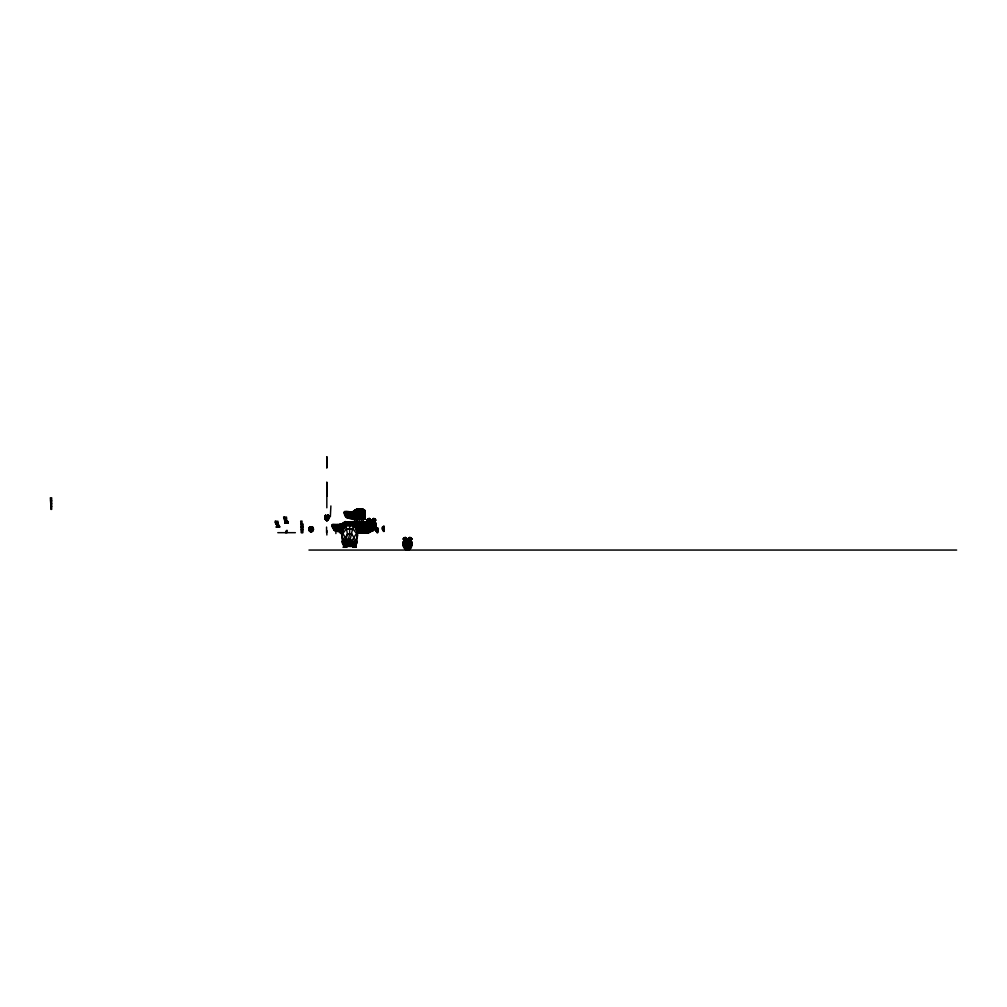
<?xml version="1.0" encoding="UTF-8"?>
<svg xmlns="http://www.w3.org/2000/svg" width="1007" height="1007" viewBox="0 0 1007 1007"><rect width="100%" height="100%" fill="white"/><g stroke="black" fill="none" stroke-linecap="round" stroke-linejoin="round"><path stroke-width="1.5" d="M325.613 516.163C325.06 514.955 325.261 515.647 326.356 516.528L325.714 518.706L328.03 518.655L327.086 520.657L328.848 517.661L328.194 519.788L326.331 520.518C323.436 517.711 327.665 512.236 324.934 518.479C328.005 524.496 325.513 513.646 326.608 519.927M326.356 517.472L326.369 515.823M328.496 515.823C328.408 515.257 325.903 515.71 325.626 516.49L324.946 517.308L328.534 517.384L327.313 515.735L327.879 515.156L328.76 515.936L325.374 516.39L325.928 515.836L325.437 517.082L328.634 516.969L326.86 515.785L326.86 520.657L326.369 520.166M326.847 494.236C326.923 503.311 326.709 469.363 326.897 489.503M326.897 459.582L326.847 456.951L326.822 467.827L326.91 462.238L326.897 463.258M327.363 517.447C327.061 513.18 330.535 519.688 327.627 519.536C325.5 517.56 329.541 517.095 327.124 520.153C329.453 518.668 325.198 518.907 325.538 518.794C328.081 522.646 323.801 518.341 325.475 517.233M343.953 524.408L343.739 527.076L343.702 524.42M344.407 525.377L344.407 524.571M345.363 525.679L345.363 524.886L345.351 526.585L345.376 521.488L345.451 525.226M364.949 513.331L344.293 513.318C344.457 506.773 345.879 520.858 344.293 513.318C343.853 509.429 350.222 512.664 352.588 511.757C356 508.976 361.11 507.402 364.949 510.423L364.949 519.033C358.819 520.443 350.235 520.355 345.514 516.075L345.351 511.556M364.949 517.095L346.068 517.095L346.068 511.707M346.798 515.206L346.798 511.707M347.868 515.206L347.868 511.707M348.9 518.391L348.9 514.225M348.9 515.206L348.9 511.707M349.102 522.104L345.325 521.802L340.316 524.609L332.549 524.408L331.932 525.377L332.839 528.058L344.218 528.058M350.046 515.206L350.046 511.757L354.854 511.757L354.854 510.423L356.503 509.252L363.061 509.252L363.061 510.423M352.588 511.757L352.588 519.033L364.949 519.033L364.949 511.757L351.33 511.82L351.33 518.164M354.174 521.802L357.724 522.104L354.854 522.104L355.949 521.802M356.415 510.499L354.854 510.423L354.854 519.826L354.854 519.033M355.735 525.377L355.735 521.802L355.735 524.609M356.239 521.802L358.354 522.104M357.598 509.252L356.503 509.252L356.503 519.826L356.503 519.033M356.667 522.104L352.74 524.169M353.444 525.377L357.321 521.815L363.917 522.104M359.386 519.046L359.386 519.826L359.373 508.963L357.598 508.95L357.598 519.813L357.598 519.033M358.454 521.802L358.454 525.364L358.454 521.802L357.359 522.104M358.933 528.927L358.933 527.076M359.361 522.104L359.361 525.377L359.361 522.104L355.446 524.609L355.408 528.058L375.359 527.995L376.001 524.232L374.868 521.336L373.37 519.876L369.607 519.977L370.979 519.864C376.87 519.197 377.197 528.662 372.64 530.827L369.859 530.11L366.976 525.125L367.203 523.25L371.482 523.426M359.726 522.104L362.23 521.802M360.456 521.802L360.582 526.17M360.582 528.058L360.582 527.076M364.949 519.033L363.061 519.826L363.061 509.252L361.375 508.963L361.375 519.826L361.375 519.046M361.677 526.17L361.677 521.802L356.667 524.609L354.174 524.672M363.464 527.303L363.464 532.665L363.464 521.802L363.464 524.609M352.979 525.377L367.14 525.188L367.14 532.678L369.028 531.897L369.028 528.058L369.028 531.029L363.917 531.029L363.917 528.939M364.232 521.815L365.919 522.104M365.453 521.815L365.453 532.678L365.453 521.802L367.14 522.104L367.14 524.609L352.74 524.609L351.581 523.627L347.805 523.678L346.32 525.1L345.678 524.005L347.365 522.369L348.661 523.665L346.861 524.433L346.093 522.948L345.993 524.206M363.917 532.678L363.917 531.897L363.917 532.678L365.805 531.897L365.805 528.927L365.919 532.678L367.807 531.897L367.19 525.226L375.989 525.125L374.176 525.453L374.138 526.611M367.14 531.885L367.14 531.029M367.14 524.609L367.14 522.104L344.243 522.104L344.205 525.377M368.638 528.058L368.638 532.678L370.526 531.897L370.526 529.946L370.526 531.885L368.638 532.678L356.692 532.678L360.242 532.678L360.242 531.897L360.242 532.665M370.991 523.665C373.559 534.881 367.87 530.878 369.229 523.753M370.991 522.91C372.074 516.943 366.208 521.827 367.97 524.471L376.001 524.232L374.73 524.055L373.37 519.876L369.116 520.166M370.979 530.651L371.004 530.324M371.482 519.864C375.586 518.63 377.411 528.209 372.011 530.966L371.986 519.864L372.011 521.576M407.017 544.56C406.362 534.931 408.691 554.769 405.884 548.4L403.618 546.99L403.555 541.489M408.049 541.049C407.734 543.642 414.909 540.507 408.099 541.489C409.182 562.787 404.915 537.876 409.459 538.871C413.021 541.351 412.518 547.468 408.704 549.822L408.049 550.049L410.063 546.31L408.049 546.31L408.049 544.447L408.049 546.31M408.062 539.337C412.467 538.242 412.92 547.909 408.666 549.646C400.761 550.98 402.762 534.629 409.031 539.412M406.966 543.944L406.966 543.063L408.087 543.944L408.036 546.411M408.049 550.049L411.284 546.159L411.511 541.489M327.388 520.518C331.139 516.44 322.164 522.218 326.583 517.233C324.481 518.454 328.345 516.868 327.917 517.875C327.048 513.948 324.04 520.002 327.124 520.153M325.538 518.794C327.514 523.464 324.695 512.349 328.106 516.49L328.194 518.794M326.885 488.332L326.809 485.45L326.885 494.852M326.822 485.45L326.834 493.367M326.822 461.319L326.822 460.539M406.979 549.646L406.979 548.865L407.004 549.973L404.462 548.072L405.292 547.896L406.287 549.734L405.909 548.752M408.099 549.646L409.736 548.928L408.766 549.734C410.239 549.495 415.249 541.602 408.036 543.654M408.074 541.225C407.457 541.099 397.689 542.421 407.004 542.748L403.341 542.534C402.787 545.139 403.82 549.281 407.017 549.318M326.872 515.735L326.041 515.785M326.822 491.781L326.834 492.599M326.822 489.843L326.834 490.711M345.401 522.041L345.388 525.377M406.954 547.896L407.017 546.411M406.979 549.721L406.979 538.858L405.607 538.871C402.662 540.696 404.411 541.892 403.983 544.372M408.036 545.542L408.087 543.956L406.979 543.944M371.004 529.43L371.017 527.416M372.024 529.43L372.024 528.373M374.73 524.055L374.277 527.819L372.565 530.639C366.045 531.608 367.417 523.413 367.467 520.128L369.091 518.529L370.45 519.864L368.096 521.336L374.868 521.336L375.498 520.128L373.874 518.529L372.514 519.864L373.547 520.015C378.695 522.23 369.116 537.574 374.038 527.303L375.674 526.976L374.503 526.799M403.341 542.534L404.109 540.331L406.463 538.871L405.104 537.524L403.467 539.123C403.807 541.275 413.462 541.086 409.635 539.009L408.603 538.871L409.887 537.524L411.586 539.123C409.106 541.628 412.467 546.008 409.157 548.752M326.054 519.499C323.889 517.447 331.681 519.423 326.255 517.157C324.997 519.134 327.338 522.482 325.702 518.63M326.809 488.911L326.86 491.215L326.822 488.496M326.86 520.09L326.86 519.65M327.086 520.619L328.345 518.97L328.282 517.082M327.59 520.267L325.916 520.166M327.363 516.528L327.841 518.832L328.697 517.346M370.991 526.434L371.004 525.453L371.004 527.303L370.979 526.107M372.011 526.434L372.024 525.453L372.024 527.303L371.998 526.107M373.61 520.078L375.561 525.037L374.982 527.907L372.691 530.727L375.359 527.995L374.277 527.819M405.292 547.896L404.449 545.807C402.322 545.114 404.638 547.367 407.004 549.973L406.287 549.256M407.004 545.429L407.004 544.447L407.017 546.31L407.004 545.303M326.293 517.22L325.727 518.366L324.971 518.089M326.13 515.823C323.927 516.276 325.991 521.299 325.916 519.448L327.804 519.448L327.401 520.304L328.018 518.265M326.86 464.089L326.86 462.226L326.897 464.101M326.86 519.562L326.86 519.209M327.338 520.481L328.093 519.234M371.986 529.858L372.024 530.903L372.011 522.91M309.728 527.152C305.436 532.59 316.79 532.401 312.472 527.152M326.809 458.424L326.834 457.254M406.979 539.085L406.979 540.193M327.766 519.486C326.432 517.988 328.634 516.062 327.111 519.927M356.705 540.394C358.542 534.339 357.472 523.917 349.668 523.25L349.656 534.188M327.98 518.328L327.577 519.952M353.205 547.279L352.865 544.472L356.919 538.179L357.07 529.783L352.412 523.753C340.882 520.921 340.202 538.959 344.293 547.279M408.062 539.173L409.937 539.16M311.566 531.809C318.426 526.309 303.774 526.309 310.647 531.809M50.929 506.445L50.828 509.378L51.672 509.378L51.672 497.785L50.35 497.785L50.929 506.445L51.672 506.445M300.917 524.081L301.181 532.678L302.88 532.678L303.145 524.081L300.917 524.081L300.703 521.097L302.024 521.097L302.024 532.678M353.356 525.805L352.752 524.534L353.998 524.357L353.709 523.502L351.984 522.306L351.745 523.489L353.759 526.283L352.098 523.489L347.251 523.489L352.098 523.489L353.885 526.409L355.886 527.681M310.773 531.255L310.873 526.976L311.427 531.255M330.346 516.792L330.888 505.942M352.412 523.753L346.912 523.753L345.955 525.604L347.428 534.188L345.313 537.65L345.099 542.886L347.264 545.177L349.807 545.177L350.461 543.428L349.706 541.489L353.356 525.604L345.955 525.604L342.254 529.783L342.405 538.179L345.011 541.502L345.716 544.246L347.944 546.36L351.38 546.36L355.068 542.458M368.675 522.205L369.632 521.198M411.662 544.044L408.087 543.944M369.418 520.015L369.166 518.529L367.177 520.317L368.411 520.191L367.454 519.335L369.091 518.529L370.01 518.983L368.814 518.718L369.141 519.448M405.431 539.009L405.179 537.524L406.022 537.99L404.827 537.725L405.431 538.254C402.196 540.633 403.769 536.643 404.65 539.84M368.26 521.437L368.663 527.819L370.387 530.651L367.97 527.907L367.203 523.25M408.074 548.928L409.194 549.167L410.906 546.222M408.036 547.43L408.087 545.907M347.352 523.615L345.401 524.458L347.365 522.369L347.327 523.967L352.06 523.904L352.941 525.591M408.087 540.193L408.087 539.085L405.129 539.173M408.036 542.861L411.939 542.433L411.473 544.296M408.074 546.99L411.448 546.99L409.572 547.38M326.822 487.526L326.847 483.65M326.142 519.952L325.865 517.447M326.897 492.574L326.897 493.354M328.584 518.127L327.602 515.823M405.343 539.085L404.449 545.807M375.359 527.995L373.559 528.373L374.163 526.434L375.888 526.107L374.654 525.931M278.712 527.039L279.077 525.528L279.631 527.039L276.333 527.039L277.982 524.987L279.077 525.528L279.077 527.039L277.982 525.113L276.333 527.039M287.234 522.872L287.599 521.362L288.166 522.872L284.868 522.872L285.422 521.362L284.213 517.082M345.741 547.279L346.446 544.472L343.198 544.472L342.367 542.937L342.103 541.502L343.714 539.84L342.72 541.502M355.03 547.279L356.604 541.502L355.609 539.84L357.221 541.502L355.395 547.279L354.892 545.844L355.949 547.279L352.651 547.279L354.3 545.228L352.651 547.279L353.356 545.744L353.721 547.279M357.221 541.502L354.3 541.502L350.461 543.428L345.099 542.886L347.428 534.188L351.896 534.188L353.998 537.65L354.3 547.342M367.19 524.345L367.542 522.482M327.942 516.314C332.272 516.377 322.832 520.707 325.79 516.314M352.06 522.495L351.153 522.872L353.709 523.904L353.268 522.86L353.998 524.357L351.984 522.306L350.713 523.627L351.745 523.489L353.092 525.012L353.432 523.048L351.153 522.872L352.035 523.552M325.916 518.391L327.942 517.85M349.656 533.672L348.535 538.896L348.535 545.668L351.38 546.36L349.807 545.177L353.595 544.246L354.3 541.502M276.812 527.039L277.982 525.113L279.077 525.528M285.057 522.872L286.517 520.959L287.964 522.872L286.781 522.155L285.057 522.872L286.517 520.959L287.675 522.872L287.599 521.362L286.517 520.858L288.128 522.872L287.889 522.104L285.497 522.142L285.346 522.872L283.596 517.082L286.517 517.082L286.517 522.872M343.853 547.279L344.004 546.562L346.383 546.511L346.635 547.279L343.362 547.279L344.067 545.744L343.362 547.279M353.13 547.279L353.721 545.844M328.068 516.125C329.453 516.113 326.872 514.514 328.219 515.886L327.917 515.156M347.944 523.363L347.289 522.557L345.942 523.149L345.401 524.458M375.183 520.053C375.85 518.076 374.189 520.984 372.955 518.983L375.51 519.322L375.787 520.317L374.554 520.178M410.642 539.186L411.876 539.324L411.158 538.141C412.694 539.752 410.869 538.242 409.043 537.99L409.962 537.524L411.599 538.33L411.271 539.06M325.437 517.082L326.142 520.267M327.992 518.366C322.655 517.925 330.409 516.881 327.111 519.65M371.52 525.566L368.852 525.516L369.544 523.816L369.078 524.66M367.479 524.42L368.486 521.513L374.516 521.513M376.983 527.794L377.638 527.794C378.934 540.57 373.635 524.987 377.134 529.027M383.428 526.371L384.07 526.371C385.379 539.16 380.08 523.577 383.566 527.605M404.487 540.507C403.152 543.956 403.115 545.026 404.21 543.063L402.976 543.239L403.983 543.465M343.16 528.058L343.16 524.42L342.946 525.377C343.223 522.948 346.118 525.213 344.658 527.076L332.335 527.076L332.335 524.571M325.702 515.232L324.984 515.936L325.84 515.559M374.327 520.846L375.07 519.146L373.798 518.529L373.547 520.015M410.415 539.84L411.158 538.141M374.742 522.91C379.06 522.016 363.338 523.212 368.549 522.495L369.594 519.876M352.538 524.357L353.268 522.86M342.732 531.029C334.614 527.781 343.4 516.742 341.7 531.243L342.858 531.243L342.758 528.927M342.758 524.71L342.544 525.377L342.581 524.609M284.893 522.872L285.573 521.324M356.377 538.644L357.586 534.944M409.635 539.009L409.962 537.524L409.912 538.443M277.982 527.102L277.982 521.261L275.075 521.261L275.339 522.696L276.887 525.528L277.982 525.037L279.43 527.039L278.259 526.334L276.535 527.039L277.038 525.604L275.691 521.261M343.563 547.279L345.011 545.366L346.471 547.279L345.288 546.574L343.563 547.279L345.011 545.366L346.471 547.279M356.126 544.472L352.488 544.472L353.356 545.844L355.257 545.844L355.748 547.279L354.577 546.574L352.853 547.279L352.865 544.472L354.3 542.937L356.956 542.937M373.849 520.166L369.33 520.09L366.976 525.125M347.289 522.557L347.616 523.162L347.289 522.557L345.665 523.602L346.32 525.1L347.541 523.476L352.123 524.005L349.668 523.25M367.114 523.426L367.832 522.583M311.239 531.457L312.044 530.16L311.591 530.601M311.918 530.601L312.094 530.16M373.358 528.423L374.176 526.548L367.14 526.006M285.485 532.678L286.957 530.261L286.957 532.678M276.535 527.039L277.982 525.138L279.43 527.039M352.853 547.279L354.3 545.366L355.748 547.279M342.153 533.962L342.997 532.011M368.638 520.846L367.895 519.146L367.177 520.317L367.454 519.335M373.874 518.529L373.547 519.247L373.798 518.529L374.906 519.851L375.233 519.134M373.824 519.448L374.151 518.718C370.463 518.995 378.217 520.946 374.617 519.826M403.467 539.123L403.908 538.141L404.361 538.833M409.887 537.524L409.572 538.204L409.962 537.524L410.994 538.858M327.904 515.559L328.76 515.936M345.439 526.409L347.251 523.489M372.64 530.827L370.349 530.827L370.991 530.903L367.58 525.302L375.422 525.302M408.666 549.318L408.049 549.91L410.604 548.072L409.773 547.896M352.853 526.006L353.331 525.239M373.798 523.753L373.71 525.906M373.962 524.66L374.088 525.792L373.496 523.816M346.169 529.178L342.871 533.446L345.313 537.65L345.325 541.074L347.377 541.489L351.745 541.074L356.44 533.446L353.155 529.178L346.169 529.178L353.155 529.178M325.097 515.508L326.104 515.433M367.731 519.134L368.058 519.864L369.166 518.529L369.418 519.247L367.467 520.128L368.348 519.826M405.104 537.524L403.467 538.33L404.424 539.186L403.19 539.324L405.179 537.524L406.022 537.99L405.141 538.443L404.827 537.725M343.777 524.571L346.408 524.609L337.207 524.71L338.868 529.946L341.7 531.243M340.391 525.377L339.85 524.534L340.404 528.058M340.769 524.408L340.24 526.17L342.758 530.613M341.172 524.408L340.555 525.377L341.461 528.058M345.678 524.408L345.149 526.17L345.2 524.571M352.765 524.559L353.709 523.502M346.446 544.472L344.746 546.021L343.198 544.472M373.043 529.758L373.66 529.934L369.896 529.758M325.752 518.819L326.633 519.209M328.634 515.508L327.64 515.446M325.953 515.471L325.097 515.848M369.418 519.247L370.01 518.983L369.091 518.529M405.242 539.261L406.992 539.337M345.942 523.149L346.27 523.753L347.679 522.91M326.583 518.026L325.903 518.832L326.696 518.391M373.66 528.889L374.516 529.065L373.144 529.455M368.084 522.016L350.398 521.802L347.654 523.275L349.215 523.35M348.472 524.169L352.463 521.802L352.463 523.275L349.303 523.275M348.888 524.169L352.891 521.802L352.891 523.275L356.73 523.275M349.542 524.169L353.948 521.802L353.948 525.377M349.958 524.169L352.865 522.104M354.854 510.423L353.595 511.304L353.595 519.033M410.315 547.984L408.099 547.984L409.169 548.45L408.036 548.991L409.736 548.928M405.393 539.337L406.035 539.412M345.678 524.005L346.559 523.539M344.067 545.844L346.106 545.769L346.66 547.279L345.955 545.744L346.106 547.279L346.03 546.562M353.356 545.844L355.395 545.769L355.735 544.472L353.356 545.844L353.583 547.279M278.939 525.604L276.547 524.232L276.887 525.528L277.982 525.138M410.239 537.725L409.043 537.99L409.635 538.254M374.629 523.25L375.85 523.426L374.919 523.665M309.451 527.114L312.85 527.152L312.762 531.079L309.451 531.079L309.728 526.976M343.916 547.279L343.916 545.769L345.011 545.265M354.3 545.265L353.205 545.769L353.356 547.279M341.7 524.571L346.395 524.169M351.43 523.313L352.349 522.948M373.345 524.181L373.975 525.881M344.696 513.318L344.822 511.556M370.349 530.827L368.449 529.078L369.279 528.902M326.633 520.594L325.903 519.713M411.284 546.159L403.303 545.983M351.38 546.36L349.656 546.36L349.656 545.278L348.535 545.177L349.656 545.932L347.944 546.36L346.622 543.428L347.377 541.489L346.521 539.437L350.549 539.437L351.745 541.074L351.456 544.183L345.716 544.246M411.473 545.29L403.303 545.215M411.573 543.415L410.856 543.063M286.517 521.425L287.599 521.362M276.17 524.232L277.982 524.232C274.886 526.749 280.072 524.32 279.606 527.039L278.926 525.503L278.926 527.039M368.096 521.336L369.015 521.16M285.082 520.065L285.56 521.437L287.461 521.437M368.663 527.819C365.73 527.744 371.205 529.292 368.99 527.303L367.291 526.988L368.436 526.812M404.336 547.166L403.618 546.99L406.954 546.814M367.077 526.12L368.285 525.944M375.561 524.156L367.052 524.055L371.482 524.244M366.963 524.244L368.197 524.068L367.618 523.162L375.422 523.35M277.038 525.604L277.982 525.742L277.038 525.604L277.265 527.039M345.967 545.844L343.576 544.472L343.916 545.769M355.257 545.844L352.865 544.472M279.354 526.271L276.61 526.271M355.924 547.279L355.672 546.511L353.016 546.511M403.832 541.59L404.562 541.489M367.203 530.752L358.039 531.847L358.039 532.678M367.53 523.35L368.31 523.25M367.391 525.05L375.989 525.125M404.323 542.269L403.127 542.433L407.017 542.861M372.036 530.362L370.387 530.324L370.979 529.934M327.048 519.209C328.295 517.862 327.841 516.641 325.89 517.988M327.137 518.416L327.93 518.391M357.359 532.678L357.359 531.885L357.321 532.678L358.454 532.665L358.454 531.885L358.454 532.665M359.361 532.678L359.423 531.885L359.361 532.678L361.677 532.665L361.677 521.802M364.949 510.423L356.503 510.423L356.503 509.252M326.872 518.832C329.037 519.725 326.167 516.201 327.703 517.623M408.099 542.269L411.939 542.433M407.017 543.667L402.976 543.239L411.586 543.151L408.074 543.214M327.099 518.832L327.816 518.832L327.023 518.391M406.966 542.269L410.743 542.257M50.564 500.781L51.672 500.781M50.728 503.714L51.672 503.714M364.949 512.525L344.205 512.525L344.595 511.707M364.949 514.225L344.595 514.212L346.068 517.095M345.111 515.206L364.949 515.206M345.401 515.206L345.514 516.075L364.949 516.075M325.097 516.969L328.446 517.044M347.868 514.225L347.868 518.164L364.949 518.164M283.861 518.517L286.517 518.517M325.16 519.31L328.483 519.36M325.538 519.788L328.131 519.826M284.691 520.065L286.517 520.065L286.24 522.155L287.964 522.872M325.903 519.889L327.816 519.889M370.022 520.405L373.748 520.267M326.369 520.329L327.401 520.304M368.411 521.248L374.868 521.336M287.788 522.104L287.461 521.324L287.461 522.872M368.549 522.495L375.51 522.671M275.339 522.696L277.982 522.696M367.656 522.771L375.334 522.771M344.243 523.275L347.113 523.275L347.113 521.802M368.222 523.275L355.71 523.275M375.85 523.426L367.328 523.527L368.084 523.678M367.706 523.602L375.296 523.602M368.449 524.345L376.001 524.232M367.97 524.471L375.032 524.471M331.932 525.377L345.942 525.377M345.955 525.604L348.422 525.604M349.656 525.604L353.356 525.604M371.873 525.566L374.189 525.553M367.492 526.032L375.46 526.032M332.02 526.17L344.658 526.17M354.137 526.17L375.888 526.107M367.97 526.359L375.032 526.346M383.151 526.51L384.07 526.51M367.681 526.9L375.271 526.9M301.08 527.026L302.969 527.026M375.674 526.976L354.137 527.076L354.137 524.609L352.979 524.571L352.979 526.17M382.748 527.026L384.07 527.026M367.769 527.164L375.233 527.152M368.99 527.303L374.038 527.366M309.073 527.668L313.127 527.668M382.496 527.605L384.07 527.605L384.07 526.371M367.97 527.907L374.982 527.907M376.706 527.92L377.638 527.92M382.408 527.945L384.07 527.945M308.922 528.26L313.29 528.26M368.65 528.234L374.352 528.234M376.303 528.436L377.638 528.436M308.885 528.587L313.315 528.587M382.345 528.688L384.07 528.688M308.847 528.939L313.366 528.939M344.218 528.927L333.254 528.927L332.952 528.096M355.408 528.927L374.214 528.99M368.449 529.078L374.516 529.065M376.052 529.027L377.638 529.027M382.345 529.128L384.07 529.128M308.859 529.342L313.353 529.342M367.807 531.885L367.807 528.058L368.6 529.166L373.912 529.241M375.963 529.355L377.638 529.355M382.433 529.506L384.07 529.506M301.294 529.758L302.767 529.758M308.897 529.77L313.315 529.77M369.519 529.846L373.446 529.846M343.16 529.946L333.795 529.946L333.254 524.571M355.408 529.946L373.66 529.934M382.685 529.946L384.07 529.946M308.91 530.16L313.303 530.16M375.913 530.097L377.638 530.097M383.012 530.425L384.07 530.425M309.073 530.601L313.127 530.601M375.913 530.538L377.638 530.538M383.352 530.802L384.07 530.802M342.858 531.029L334.538 530.613L333.795 529.946L333.795 524.571M356.667 531.029L370.526 531.029M375.989 530.916L377.638 530.916M335.595 524.571L335.595 531.029L342.581 532.678L342.581 529.946M309.892 531.457L312.321 531.457M376.24 531.369L377.638 531.369M310.471 531.809L311.742 531.809M342.581 531.885L340.316 531.885L340.316 529.946M370.526 531.885L356.667 531.885L358.933 532.678L358.933 523.275M376.568 531.834L377.638 531.834M376.908 532.225L377.638 532.225M277.794 532.678L295.378 532.678M340.278 533.496L341.952 533.496M347.428 534.188L351.896 534.188M346.521 539.437L350.549 539.437M342.103 541.502L345.011 541.502L345.011 547.342M403.467 541.665L408.049 541.602M403.92 541.842L407.004 541.993L407.017 541.049M405.947 542.056L406.966 541.489M411.523 542.345L403.983 542.181M342.367 542.937L345.011 542.937M403.203 543.339L407.004 543.465M403.404 544.044L406.966 544.044M402.976 544.132L406.992 544.221M403.505 545.026L406.966 545.026M403.505 546.084L406.992 546.084M346.295 546.511L345.955 545.744L345.955 547.279M403.618 546.99L408.099 546.814M411.448 546.99L408.074 547.166L410.403 547.229M404.462 548.072L408.074 547.896M404.613 548.173L406.979 548.173M408.074 548.173L410.604 548.072M404.663 547.229L405.343 548.312L406.979 548.072M408.049 548.387L409.962 548.249M405.519 548.853L409.534 548.853M405.317 548.928L406.979 548.853M407.017 549.369L408.036 549.369M408.074 549.721L406.287 549.734L408.074 549.822M308.96 550.049L956.65 550.049M326.86 516.943L327.552 517.145M360.456 532.665L360.506 531.885L360.506 532.678L364.962 532.678L364.962 531.897L364.962 532.678M350.146 523.275L352.374 523.35M353.998 523.275L355.559 523.35M349.731 523.275L351.292 523.35M342.581 523.275L344.155 523.35M352.903 524.609L355.408 524.672M346.194 524.672L344.923 524.609L344.923 525.377M405.884 548.4L406.614 548.5M367.97 525.364L368.852 525.566M367.479 523.98L368.197 524.068M410.39 546.814L411.083 546.914M356.453 532.476L357.712 532.678L357.674 524.169M359.726 521.815L361.412 522.104M359.008 522.104L357.321 521.815L357.359 525.377M368.99 527.366L369.682 528.423M350.788 522.104L349.102 521.802L349.102 524.609M369.091 529.241L370.135 529.896M410.705 538.833L411.586 539.123M354.854 511.757L353.595 511.757M340.517 528.096L343.16 531.029M352.614 525.276L349.693 523.942M345.414 524.534L345.451 526.17M342.946 524.571L342.946 525.377M340.907 524.534L340.958 527.076M340.504 524.534L340.555 527.076M339.85 524.534L339.9 527.076M339.422 524.534L339.598 528.058M337.358 524.534L337.395 527.076M341.574 528.096L343.16 530.613M341.31 524.408L341.675 525.377M340.656 524.408L340.643 532.678M407.017 549.91L405.897 548.45M327.401 517.674L326.583 517.371M368.927 526.611L369.279 527.479M353.117 523.665L351.682 522.847M374.038 521.513L374.327 522.205M345.514 515.206L346.068 516.075M405.343 548.312L405.871 549.167M373.471 523.93L374.151 525.616M373.408 523.992L374.075 525.742M355.672 546.511L355.244 545.744L355.244 547.279M352.06 523.904L351.594 524.206M286.781 521.613L286.517 520.959M410.793 540.432L411.397 541.766M375.07 519.146L375.498 520.128M403.467 538.33L403.782 539.06M410.566 540.507L411.146 541.842M410.504 541.489L409.723 539.085M341.738 534.944L342.946 538.644M403.908 538.141L404.071 538.858M367.895 519.146L368.058 519.864M346.093 522.948L346.27 523.753M406.299 541.602L406.375 542.748M285.56 521.437L285.787 522.872M371.998 522.671L372.036 524.66M370.979 523.426L371.017 524.66M345.376 524.295L345.401 526.183M370.991 521.576L370.966 519.914L370.991 530.966M371.004 528.373L370.954 528.889M326.809 490.95L326.834 491.768M326.86 485.714L326.822 484.707M326.822 486.217L326.822 485.89M371.973 527.832L371.973 528.889M326.91 459.872L326.897 460.539M326.822 467.047L326.822 467.827L326.834 456.951M372.64 520.053L372.64 522.847M369.028 531.029L369.028 531.885M365.919 529.946L365.919 532.678M365.805 531.029L365.805 531.885M364.962 531.029L364.962 528.927M364.232 529.946L364.232 531.029L364.232 528.927M363.917 529.946L363.917 531.029M361.677 529.934L361.677 532.665M361.412 531.885L361.412 532.678M360.582 531.885L360.582 532.678L360.582 522.104M359.726 531.885L359.726 532.678M359.008 531.885L359.008 532.678M357.712 523.275L357.712 524.609M357.724 531.885L357.724 532.678M346.798 516.075L346.798 517.749L346.798 514.225M326.834 496.048L326.834 482.303L326.834 507.805M367.14 527.076L367.14 532.678M366.951 528.927L366.951 532.678L366.951 531.897M361.375 508.95L361.375 510.423M357.598 508.95L357.598 510.411M356.73 521.802L356.667 529.946M356.453 524.169L356.453 525.377M355.647 522.104L355.647 525.377M354.892 546.562L354.892 547.279M354.577 546.021L354.036 546.021M354.451 524.169L354.451 525.377M351.795 522.104L351.795 524.609M351.38 522.104L351.38 524.609M350.398 521.802L350.398 524.609M350.046 514.225L350.058 518.164M349.303 522.104L349.303 524.609M347.868 517.095L347.868 518.164M346.068 514.225L346.068 515.206M345.514 514.212L345.514 516.075M345.602 546.562L345.602 547.279M345.288 546.021L344.746 546.021M344.432 546.562L344.432 547.279M344.13 524.672L344.13 525.377M344.067 545.744L344.067 547.279M342.758 524.571L342.858 525.377M342.418 524.571L342.418 529.946M342.09 528.927L342.09 530.613M342.015 528.058L342.015 529.946M341.474 526.17L341.675 530.613M341.323 524.169L341.36 525.377M341.36 527.076L341.323 532.476M340.932 528.058L340.932 529.946M340.391 526.17L340.391 528.927M339.598 528.927L339.598 530.613M339.472 524.571L339.472 527.076M339.057 524.672L339.057 525.377M339.057 528.058L339.057 531.444M338.868 524.571L338.868 529.946M338.314 524.571L338.314 528.927M337.786 524.609L337.786 531.243M336.64 524.571L336.64 531.243M335.885 532.023L335.885 533.559M334.538 524.571L334.538 528.058M334.538 528.927L334.538 530.613M326.86 530.551L326.86 534.981M326.57 527.076L326.57 532.678M311.1 527.026L311.1 531.809M287.096 521.425L287.096 522.872M286.215 530.865L286.215 532.678M285.925 522.142L285.925 522.872M278.574 525.604L278.574 527.039M278.259 525.78L277.718 525.78M277.403 525.604L277.403 527.039M277.038 525.503L276.887 527.039M363.061 519.046L363.061 519.826L363.061 519.046M364.081 528.927L364.081 531.029L364.081 528.927M368.638 531.897L368.638 532.678L368.638 531.897M311.1 530.16L311.1 531.457L311.1 530.16M354.993 510.864C355.987 512.525 356.579 508.397 354.993 510.864M348.535 543.339L346.71 544.007L350.373 544.233L348.535 543.339M364.257 532.678L364.232 531.885L364.232 532.678M371.998 530.639L371.986 529.758L371.986 530.639M349.693 524.571L349.681 523.451L349.693 524.571M363.175 532.665L363.175 531.872L363.175 532.665M362.23 532.665L362.205 531.885L362.205 532.678M358.517 532.665L358.517 531.885L358.517 532.665M357.938 532.678L357.938 531.885L357.938 532.678M342.09 525.377L342.09 524.571L342.015 525.377"/></g></svg>
